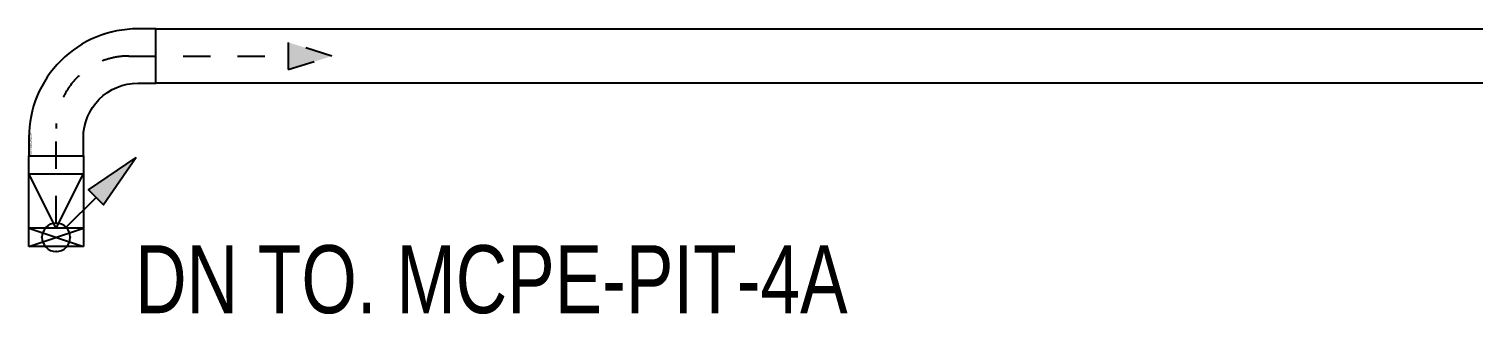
# Model space of a CAD drawing. Header units: millimetres. Extents: x 88028 to 500787, y -530175 to 1035835.
# Drawn here: x 96804 to 104760, y -249269 to -247695 of the extents above; entities that cross this region are included whole.
import ezdxf
from ezdxf.enums import TextEntityAlignment as Align

# ---------------------------------------------------------------- set-up
doc = ezdxf.new("R2010")
doc.units = ezdxf.units.MM
doc.header["$LTSCALE"] = 150
doc.linetypes.add('D1', pattern=[3, 1, -1, 1])
for name, color, linetype in [('-----00 LV_CABLE', 2, 'Continuous'), ('-----26 Electrical Cable Tray', 200, 'Continuous'), ('-----30 Text', 2, 'Continuous')]:
    doc.layers.add(name, color=color, linetype=linetype)
doc.styles.add('ELEC', font='')
doc.styles.get("Standard").update_dxf_attribs({"font": ''})
doc.styles.get('ELEC').set_extended_font_data('Dotum')
doc.styles.get('Standard').set_extended_font_data('Dotum')

# ---------------------------------------------------------------- blocks, each defined once
blk = doc.blocks.new('*U39')
at = {"color": 0}
blk.add_lwpolyline([(0, 0), (-100, 0, -0.414214), (-400, 300), (-400, 400), (-700, 400), (-700, 300, 0.414214), (-100, -300), (0, -300)], format="xyb", close=True, dxfattribs=at)
blk.add_text('W:300(ELBOW 90)', height=10, dxfattribs=at).set_placement((-5, -290), align=Align.MIDDLE_RIGHT)
blk = doc.blocks.new('TRAY(VERT)')
at = {"color": 0}
for p, q in [((0, 400), (0, 500)), ((0, 500), (300, 500)), ((300, 500), (300, 400)), ((0, 0), (0, 400)), ((300, 400), (300, 0)), ((300, 0), (0, 0))]:
    blk.add_line(p, q, dxfattribs=at)
at = {"color": 8}
for p, q in [((150, 100), (0, 400)), ((0, 400), (300, 400)), ((150, 100), (300, 400)), ((0, 100), (300, 0)), ((0, 0), (300, 100)), ((300, 100), (0, 100))]:
    blk.add_line(p, q, dxfattribs=at)
blk = doc.blocks.new('22')
at = {"linetype": 'D1'}
h = blk.add_hatch(color=0, dxfattribs=at)
h.dxf.hatch_style = 1
h.paths.add_polyline_path([(0, 0), (-240.6, 75), (-240.6, -75)])
at = {"color": 0, "linetype": 'D1'}
blk.add_lwpolyline([(-240.6, -75), (0, 0), (-240.6, 75)], close=True, dxfattribs=at)
blk = doc.blocks.new('O01')
blk.add_hatch(color=256).paths.add_polyline_path([(-149.4, -218.3), (-218.3, -149.4), (-367.7, -367.7)])
blk.add_line((-46, -46), (-183.8, -183.8))
blk.add_lwpolyline([(-367.7, -367.7), (-149.4, -218.3), (-218.3, -149.4), (-367.7, -367.7)])
blk.add_circle((0, 0), 65)
for p in [(-65, 0), (-65, 0), (0, 65), (0, 65), (65, 0), (65, 0), (0, -65), (0, -65)]:
    blk.add_point(p)

msp = doc.modelspace()

# ---------------------------------------------------------------- linework, layer by layer
at = {"layer": '-----00 LV_CABLE', "linetype": 'D1', "elevation": 0}
msp.add_lwpolyline([(96953.6, -248767), (96953.6, -248245, -0.414214), (97353.6, -247845), (98232.8, -247845)], format="xyb", dxfattribs=at)
at = {"layer": '-----26 Electrical Cable Tray'}
msp.add_lwpolyline([(113753.6, -247995), (97503.6, -247995), (97503.6, -247695), (113753.6, -247695)], close=True, dxfattribs=at)

# ---------------------------------------------------------------- block references
at = {"layer": '-----00 LV_CABLE', "linetype": 'D1'}
msp.add_blockref('22', (98473.4, -247845), dxfattribs=at)
at = {"layer": '-----00 LV_CABLE', "linetype": 'D1', "xscale": -1.2, "yscale": 1.2, "zscale": 1.2, "rotation": 90}
msp.add_blockref('O01', (96953.6, -248845), dxfattribs=at)
at = {"layer": '-----26 Electrical Cable Tray', "rotation": 270}
msp.add_blockref('*U39', (97103.6, -248395), dxfattribs=at)
at = {"layer": '-----26 Electrical Cable Tray'}
msp.add_blockref('TRAY(VERT)', (96803.6, -248895), dxfattribs=at)

# ---------------------------------------------------------------- texts
at = {"layer": '-----30 Text', "style": 'ELEC', "width": 0.8}
msp.add_text('DN TO. MCPE-PIT-4A', height=375, dxfattribs=at).set_placement((99351.7, -249075.9), align=Align.MIDDLE)

doc.saveas('drawing.dxf')
